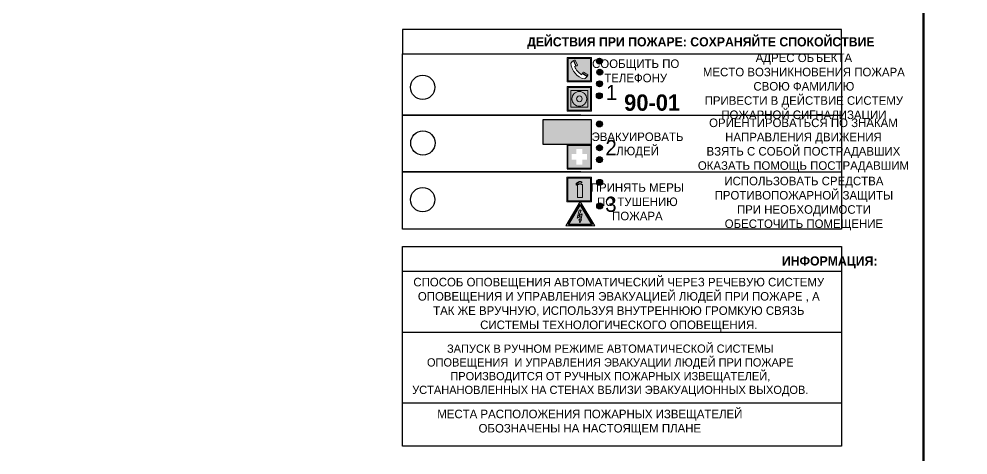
# Model space of a CAD drawing. Header units: millimetres. Extents: x 13114 to 67229, y 22859 to 38520.
# Drawn here: x 20749.2 to 21060, y 25239.6 to 25382.5 of the extents above; entities that cross this region are included whole.
import ezdxf

# ---------------------------------------------------------------- set-up
doc = ezdxf.new("R2010")
doc.units = ezdxf.units.MM
doc.styles.add('обычный', font='arial.ttf')

# ---------------------------------------------------------------- blocks, each defined once
blk = doc.blocks.new('A$C3E6D3DDE')
at = {"lineweight": 5}
h = blk.add_hatch(color=40, dxfattribs=at)
h.paths.add_polyline_path([(24.1, 1.45), (16.46, -11.35), (31.74, -11.35)])
h.paths.add_polyline_path([(24.09, -0.46), (30.03, -10.41), (18.14, -10.41)], flags=16)
h.paths.add_polyline_path([(24.54, -3.08), (23.41, -6.02), (25.13, -5.01), (24.33, -8.5), (24.82, -8.27), (23.79, -9.86), (23.4, -8.04), (23.8, -8.43), (24.04, -6.29), (22.39, -7.25), (23.44, -3.08)], flags=0)
h = blk.add_hatch(color=256, dxfattribs=at)
h.paths.add_polyline_path([(24.37, 0.03, 0.567511), (23.82, 0.03), (17.59, -10.4, 0.582454), (17.86, -10.88), (30.32, -10.88, 0.582149), (30.6, -10.4)])
h.paths.add_polyline_path([(24.09, -0.46), (18.14, -10.41), (30.03, -10.41)], flags=16)
h.paths.add_polyline_path([(24.54, -3.08), (23.41, -6.02), (25.13, -5.01), (24.33, -8.5), (24.82, -8.27), (23.79, -9.86), (23.4, -8.04), (23.8, -8.43), (24.04, -6.29), (22.39, -7.25), (23.44, -3.08)], flags=0)
h = blk.add_hatch(color=40, dxfattribs=at)
h.paths.add_polyline_path([(24.09, -0.46), (18.14, -10.41), (30.03, -10.41)])
h.paths.add_polyline_path([(24.82, -8.27), (23.79, -9.86), (23.4, -8.04), (23.8, -8.43), (24.04, -6.29), (22.39, -7.25), (23.44, -3.08), (24.54, -3.08), (23.41, -6.02), (25.13, -5.01), (24.33, -8.5)], flags=16)
at = {"color": 40, "lineweight": 5}
for p, q in [((16.46, -11.35), (24.1, 1.45)), ((24.1, 1.45), (31.74, -11.35))]:
    blk.add_line(p, q, dxfattribs=at)
at = {"lineweight": 5}
for p, q in [((17.59, -10.4), (23.82, 0.03)), ((24.37, 0.03), (30.6, -10.4)), ((18.14, -10.41), (24.09, -0.46)), ((23.44, -3.08), (22.39, -7.25)), ((23.41, -6.02), (24.54, -3.08)), ((24.54, -3.08), (23.44, -3.08)), ((24.09, -0.46), (30.03, -10.41)), ((22.39, -7.25), (24.04, -6.29)), ((23.8, -8.43), (23.4, -8.04)), ((23.4, -8.04), (23.79, -9.86)), ((25.13, -5.01), (23.41, -6.02)), ((23.79, -9.86), (24.82, -8.27)), ((24.04, -6.29), (23.8, -8.43)), ((24.33, -8.5), (25.13, -5.01)), ((24.82, -8.27), (24.33, -8.5)), ((17.86, -10.88), (30.32, -10.88)), ((18.14, -10.41), (30.03, -10.41))]:
    blk.add_line(p, q, dxfattribs=at)
at = {"color": 50, "lineweight": 5}
blk.add_line((31.74, -11.35), (16.46, -11.35), dxfattribs=at)
blk = doc.blocks.new('A$C456E1F9C')
at = {"lineweight": 5}
h = blk.add_hatch(color=242, dxfattribs=at)
h.paths.add_polyline_path([(0.51, -1.47), (0.51, -13.26), (12.29, -13.26), (12.29, -1.47)])
h.paths.add_polyline_path([(5.42, -4.95, -0.254479), (4.78, -5.4), (3.52, -2.53, -0.209735), (4.23, -2.4)], flags=16)
h.paths.add_polyline_path([(8.53, -8.6), (10.87, -10.17), (10.54, -10.76), (8.03, -9.13, -0.192251)], flags=16)
h.paths.add_polyline_path([(4.61, -5.49, 0.005518), (3.87, -5.72, 0.128647), (7.49, -10.01, 0.00809), (7.83, -9.33), (10.47, -10.97, -0.16736), (8.99, -12.25, -0.327862), (1.95, -3.95, -0.166952), (3.36, -2.62)], flags=16)
at = {"color": 242, "lineweight": 5}
for p, q in [((0, -13.77), (0, -0.97)), ((12.8, -0.97), (0, -0.97)), ((4.61, -5.49), (3.36, -2.62)), ((3.52, -2.53), (4.78, -5.4)), ((4.23, -2.4), (5.42, -4.95)), ((12.8, -13.77), (12.8, -0.97)), ((7.83, -9.33), (10.47, -10.97)), ((8.03, -9.13), (10.54, -10.76)), ((10.81, -10.12), (8.53, -8.6)), ((0, -13.77), (12.8, -13.77)), ((10.54, -10.76), (10.8, -10.3)), ((10.8, -10.3), (10.81, -10.12))]:
    blk.add_line(p, q, dxfattribs=at)
blk.add_lwpolyline([(0.51, -1.47), (12.29, -1.47), (12.29, -13.26), (0.51, -13.26)], close=True, dxfattribs=at)
for centre, radius, start, end in [((4.59, -5.34), 2.99, 114.2845, 152.1974), ((11.12, -3.31), 9.19, 183.9915, 256.6009), ((4.02, -3.27), 0.891, 76.3284, 123.7092), ((4.68, -4.59), 0.824, 276.9621, 334.0723), ((14.98, -39.1), 35.17, 107.1487, 108.4135), ((13.86, -0.94), 11.08, 205.5536, 234.8762), ((-13.31, 0.8), 23.44, 332.5487, 334.4027), ((8.94, -9.5), 0.989, 114.4092, 157.9388), ((7.87, -9.46), 3, 291.9291, 329.9329)]:
    blk.add_arc(centre, radius, start, end, dxfattribs=at)
blk = doc.blocks.new('A$C54414219')
at = {"true_color": 0xffffff}
h = blk.add_hatch(color=7, dxfattribs=at)
h.paths.add_polyline_path([(2.39, -9.45), (2.39, -18.3), (11.23, -18.3), (11.23, -9.45)], flags=0)
h.paths.add_polyline_path([(10.71, -13.87, -1), (2.92, -13.87, -1)], flags=0)
h.paths.add_polyline_path([(8.3, -13.87, -1), (5.33, -13.87, -1)], flags=0)
h.paths.add_polyline_path([(0.41, -7.47), (0.41, -20.27), (13.21, -20.27), (13.21, -7.47)])
h.paths.add_polyline_path([(0.92, -19.77), (12.71, -19.77), (12.71, -7.98), (0.92, -7.98)], flags=16)
h.paths.add_polyline_path([(11.23, -9.45), (11.23, -18.3), (2.39, -18.3), (2.39, -9.45)], flags=0)
at = {"lineweight": 5}
h = blk.add_hatch(color=242, dxfattribs=at)
h.paths.add_polyline_path([(12.71, -7.98), (0.92, -7.98), (0.92, -19.77), (12.71, -19.77)])
h.paths.add_polyline_path([(11.23, -18.3), (2.39, -18.3), (2.39, -9.45), (11.23, -9.45)], flags=16)
h.paths.add_polyline_path([(10.71, -13.87, -1), (2.92, -13.87, -1)], flags=0)
h.paths.add_polyline_path([(8.3, -13.87, -1), (5.33, -13.87, -1)], flags=0)
at = {"true_color": 0xffffff}
h = blk.add_hatch(color=7, dxfattribs=at)
h.paths.add_polyline_path([(2.39, -9.45), (2.39, -18.3), (11.23, -18.3), (11.23, -9.45)])
h.paths.add_polyline_path([(10.71, -13.87, -1), (2.92, -13.87, -1)], flags=16)
h.paths.add_polyline_path([(8.3, -13.87, -1), (5.33, -13.87, -1)], flags=0)
at = {"lineweight": 5}
h = blk.add_hatch(color=242, dxfattribs=at)
h.paths.add_polyline_path([(2.92, -13.87, 1), (10.71, -13.87, 1)])
h.paths.add_polyline_path([(8.3, -13.87, -1), (5.33, -13.87, -1)], flags=16)
at = {"color": 242, "lineweight": 5}
for p, q in [((0.41, -20.27), (0.41, -7.47)), ((0.41, -7.47), (13.21, -7.47)), ((0.41, -7.47), (13.21, -7.47)), ((13.21, -20.27), (13.21, -7.47)), ((0.41, -20.27), (13.21, -20.27))]:
    blk.add_line(p, q, dxfattribs=at)
for points in [[(0.92, -7.98), (12.71, -7.98), (12.71, -19.77), (0.92, -19.77)], [(2.39, -9.45), (11.23, -9.45), (11.23, -18.3), (2.39, -18.3)]]:
    blk.add_lwpolyline(points, close=True, dxfattribs=at)
for radius in [3.89, 1.49]:
    blk.add_circle((6.81, -13.87), radius, dxfattribs=at)
blk = doc.blocks.new('A$C32E8229D')
at = {"true_color": 0xffffff}
blk.add_hatch(color=7, dxfattribs=at).paths.add_polyline_path([(0, 0), (0, -8), (16, -8), (16, 0)])
h = blk.add_hatch(color=126)
h.paths.add_polyline_path([(0.2, -0.2), (15.8, -0.2), (15.8, -7.8), (0.2, -7.8)])
h.paths.add_polyline_path([(13.49, -2.05), (12.08, -2.05), (11.37, -2.63, 0.162397), (11.29, -2.84), (11.29, -3.63), (10.35, -3.63), (10.35, -4.05), (11.68, -4.05), (11.68, -3.48), (12.26, -4.28), (11.29, -5.1), (11.29, -6.78), (11.85, -6.78), (11.85, -5.44), (12.8, -4.64), (12.8, -5.94), (14.46, -5.94), (14.46, -5.39), (13.45, -5.39), (13.45, -3.97), (12.46, -2.59), (13.15, -2.59), (13.69, -3.34), (14.18, -3)], flags=16)
h.paths.add_polyline_path([(10.74, -1.82, 1), (11.8, -1.82, 1)], flags=16)
h.paths.add_polyline_path([(9.39, -3.59), (5.99, -3.59), (6.56, -3.03), (5.91, -3.03), (5.1, -3.83), (5.91, -4.64), (6.56, -4.64), (5.99, -4.09), (9.39, -4.09)], flags=16)
h.paths.add_polyline_path([(4.29, -1.08), (1.72, -1.08), (1.72, -6.6), (4.29, -6.6)], flags=16)
at = {"color": 126}
blk.add_lwpolyline([(16, -8), (0, -8), (0, 0), (16, 0)], close=True, dxfattribs=at)
blk = doc.blocks.new('A$C18900ED3')
h = blk.add_hatch(color=126)
h.paths.add_polyline_path([(-0.18, -0.18), (-7.02, -0.18), (-7.02, -7.02), (-0.18, -7.02)])
h.paths.add_polyline_path([(-5.89, -4.46), (-5.89, -2.77), (-4.46, -2.77), (-4.46, -1.31), (-2.77, -1.31), (-2.77, -2.77), (-1.33, -2.77), (-1.33, -4.46), (-2.77, -4.46), (-2.77, -5.89), (-4.46, -5.89), (-4.46, -4.46)], flags=16)
at = {"color": 126}
for p, q in [((-7.2, 0), (-7.2, -7.2)), ((0, 0), (-7.2, 0)), ((0, -7.2), (0, 0)), ((-7.02, -7.02), (-7.02, -0.18)), ((-7.02, -0.18), (-0.18, -0.18)), ((-0.18, -0.18), (-0.18, -7.02)), ((-7.2, -7.2), (0, -7.2)), ((-0.18, -7.02), (-7.02, -7.02))]:
    blk.add_line(p, q, dxfattribs=at)
blk = doc.blocks.new('A$C3AD82952')
at = {"true_color": 0xf5f5ff}
h = blk.add_hatch(color=7, dxfattribs=at)
h.dxf.hatch_style = 1
h.paths.add_polyline_path([(8.21, 8.73, 0.414214), (7.89, 9.05), (7.22, 9.05), (7.22, 9.92), (7.59, 9.92, 1), (7.57, 10.36), (7.22, 10.36), (7.22, 10.6), (6.43, 10.6), (6.43, 10.36), (6.01, 10.36), (4.74, 9.59), (4.74, 8.69), (4.98, 8.73), (4.98, 9.26), (6.12, 9.91), (6.43, 9.91), (6.43, 9.05), (5.76, 9.05, 0.414214), (5.44, 8.73), (5.44, 2.2), (8.21, 2.2)], flags=0)
h.paths.add_polyline_path([(12.8, 12.8), (0, 12.8), (0, 0), (12.8, 0)])
h.paths.add_polyline_path([(0.51, 12.29), (12.29, 12.29), (12.29, 0.51), (0.51, 0.51)], flags=16)
h.paths.add_polyline_path([(4.74, 9.59), (6.01, 10.36), (6.43, 10.36), (6.43, 10.6), (7.22, 10.6), (7.22, 10.36), (7.59, 10.36, -0.94586), (7.59, 9.92), (7.22, 9.92), (7.22, 9.05), (7.89, 9.05, -0.414214), (8.21, 8.73), (8.21, 2.2), (5.44, 2.2), (5.44, 8.73, -0.414214), (5.76, 9.05), (6.43, 9.05), (6.43, 9.91), (6.12, 9.91), (4.98, 9.26), (4.98, 8.73), (4.74, 8.69)], flags=0)
h = blk.add_hatch(color=242)
h.dxf.hatch_style = 1
h.paths.add_polyline_path([(12.29, 12.29), (0.51, 12.29), (0.51, 0.51), (12.29, 0.51)])
h.paths.add_polyline_path([(4.74, 8.69), (4.74, 9.59), (6.01, 10.36), (6.43, 10.36), (6.43, 10.6), (7.22, 10.6), (7.22, 10.36), (7.59, 10.36, -0.94586), (7.59, 9.92), (7.22, 9.92), (7.22, 9.05), (7.89, 9.05, -0.414214), (8.21, 8.73), (8.21, 2.2), (5.44, 2.2), (5.44, 8.73, -0.414214), (5.76, 9.05), (6.43, 9.05), (6.43, 9.91), (6.12, 9.91), (4.98, 9.26), (4.98, 8.73)], flags=16)
h = blk.add_hatch(color=7, dxfattribs=at)
h.dxf.hatch_style = 1
h.paths.add_polyline_path([(8.21, 8.73, 0.414214), (7.89, 9.05), (7.22, 9.05), (7.22, 9.92), (7.59, 9.92, 1), (7.57, 10.36), (7.22, 10.36), (7.22, 10.6), (6.43, 10.6), (6.43, 10.36), (6.01, 10.36), (4.74, 9.59), (4.74, 8.69), (4.98, 8.73), (4.98, 9.26), (6.12, 9.91), (6.43, 9.91), (6.43, 9.05), (5.76, 9.05, 0.414214), (5.44, 8.73), (5.44, 2.2), (8.21, 2.2)])
at = {"color": 242, "lineweight": 5}
for p, q in [((0, 0), (0, 12.8)), ((0, 12.8), (12.8, 12.8)), ((6.01, 10.36), (4.74, 9.59)), ((6.01, 10.36), (6.43, 10.36)), ((7.22, 10.6), (6.43, 10.6)), ((6.43, 10.6), (6.43, 10.36)), ((7.22, 10.36), (7.22, 10.6)), ((7.59, 10.36), (7.22, 10.36)), ((12.8, 0), (12.8, 12.8)), ((4.74, 9.59), (4.74, 8.69)), ((4.74, 8.69), (4.98, 8.73)), ((4.98, 9.26), (6.12, 9.91)), ((4.98, 8.73), (4.98, 9.26)), ((5.44, 2.2), (5.44, 8.73)), ((5.76, 9.05), (6.43, 9.05)), ((6.12, 9.91), (6.43, 9.91)), ((6.43, 9.91), (6.43, 9.05)), ((7.22, 9.05), (7.22, 9.92)), ((7.59, 9.92), (7.22, 9.92)), ((7.89, 9.05), (7.22, 9.05)), ((8.21, 2.2), (8.21, 8.73)), ((0, 0), (12.8, 0)), ((5.44, 2.2), (8.21, 2.2))]:
    blk.add_line(p, q, dxfattribs=at)
blk.add_lwpolyline([(0.51, 12.29), (12.29, 12.29), (12.29, 0.51), (0.51, 0.51)], close=True, dxfattribs=at)
for centre, radius, start, end in [((7.58, 10.14), 0.223, 273.1875, 86.8125), ((5.76, 8.73), 0.32, 90, 180), ((7.89, 8.73), 0.32, 0, 90)]:
    blk.add_arc(centre, radius, start, end, dxfattribs=at)

msp = doc.modelspace()

# ---------------------------------------------------------------- hatches: boundary and pattern name
at = {"lineweight": 0}
h = msp.add_hatch(color=256, dxfattribs=at)
h.dxf.hatch_style = 1
h.paths.add_polyline_path([(20938.32, 25368.68, 1), (20940.25, 25368.68, 1)])
h = msp.add_hatch(color=256, dxfattribs=at)
h.dxf.hatch_style = 1
h.paths.add_polyline_path([(20938.42, 25365.1, 1), (20940.35, 25365.1, 1)])
h = msp.add_hatch(color=256, dxfattribs=at)
h.dxf.hatch_style = 1
h.paths.add_polyline_path([(20938.38, 25361.29, 1), (20940.31, 25361.29, 1)])
h = msp.add_hatch(color=256, dxfattribs=at)
h.dxf.hatch_style = 1
h.paths.add_polyline_path([(20938.3, 25357.36, 1), (20940.23, 25357.36, 1)])
h = msp.add_hatch(color=256, dxfattribs=at)
h.dxf.hatch_style = 1
h.paths.add_polyline_path([(20938.31, 25348.09, 1), (20940.24, 25348.09, 1)])
h = msp.add_hatch(color=256, dxfattribs=at)
h.dxf.hatch_style = 1
h.paths.add_polyline_path([(20938.35, 25340.31, 1), (20940.28, 25340.31, 1)])
h = msp.add_hatch(color=256, dxfattribs=at)
h.dxf.hatch_style = 1
h.paths.add_polyline_path([(20938.34, 25336.41, 1), (20940.28, 25336.41, 1)])
h = msp.add_hatch(color=256, dxfattribs=at)
h.dxf.hatch_style = 1
h.paths.add_polyline_path([(20938.4, 25328.99, 1), (20940.33, 25328.99, 1)])
h = msp.add_hatch(color=256, dxfattribs=at)
h.dxf.hatch_style = 1
h.paths.add_polyline_path([(20938.41, 25321.22, 1), (20940.34, 25321.22, 1)])

# ---------------------------------------------------------------- linework, layer by layer
at = {"color": 6, "lineweight": 100}
for points in [[(20445.35, 25066.92), (21045.35, 25066.92), (21045.35, 25461.92), (20445.35, 25461.92)], [(21045.35, 25066.92), (21645.35, 25066.92), (21645.35, 25461.92), (21045.35, 25461.92)]]:
    msp.add_lwpolyline(points, close=True, dxfattribs=at)
for points in [[(20874.77, 25371.04), (21018.54, 25371.04), (21018.54, 25379.09), (20874.77, 25379.09)], [(20874.77, 25371.04), (21018.54, 25371.04), (21018.54, 25313.64), (20874.77, 25313.64)]]:
    msp.add_lwpolyline(points, close=True)
for points in [[(20933.19, 25351.04), (20874.77, 25351.04), (21018.54, 25351.04)], [(20933.19, 25332.47), (20874.77, 25332.47), (21018.54, 25332.47)]]:
    msp.add_lwpolyline(points)
at = {"color": 0}
msp.add_lwpolyline([(20874.77, 25307.98), (21018.54, 25307.98), (21018.54, 25242.53), (20874.77, 25242.53)], close=True, dxfattribs=at)
for points in [[(20874.77, 25299.92), (21018.54, 25299.92)], [(20874.77, 25279.93), (21018.54, 25279.93)], [(20874.77, 25256.68), (21018.54, 25256.68)]]:
    msp.add_lwpolyline(points, dxfattribs=at)
for centre, radius in [((20939.28, 25368.68), 0.966), ((20939.39, 25365.1), 0.966), ((20881.4, 25360.12), 3.98), ((20939.35, 25361.29), 0.966), ((20939.26, 25357.36), 0.966), ((20939.28, 25348.09), 0.966), ((20881.49, 25341.89), 3.98), ((20939.32, 25340.31), 0.966), ((20939.31, 25336.41), 0.966), ((20939.37, 25328.99), 0.966), ((20881.43, 25323.31), 3.98), ((20939.37, 25321.22), 0.966)]:
    msp.add_circle(centre, radius)

# ---------------------------------------------------------------- block references
for name, p, xscale, yscale, zscale in [('A$C456E1F9C', (20928.73, 25370.5), 0.625, 0.625, 0.625), ('A$C54414219', (20928.47, 25365.01), 0.625, 0.625, 0.625), ('A$C18900ED3', (20936.73, 25341.36), 1.111111111007631, 1.111111111007631, 1.111111111007631), ('A$C3AD82952', (20928.67, 25322.63), 0.625, 0.625, 0.625), ('A$C3E6D3DDE', (20917.96, 25321.82), 0.625, 0.625, 0.625)]:
    msp.add_blockref(name, p, dxfattribs=dict(xscale=xscale, yscale=yscale, zscale=zscale))
at = {"xscale": -1}
msp.add_blockref('A$C32E8229D', (20936.73, 25349.51), dxfattribs=at)

# ---------------------------------------------------------------- texts
at = {"lineweight": 0, "attachment_point": 5, "style": 'обычный'}
for s, insert, char_height, width in [('{\\fProxima Nova Rg|b1|i0|c204|p2;ДЕЙСТВИЯ ПРИ ПОЖАРЕ: СОХРАНЯЙТЕ СПОКОЙСТВИЕ\\H1.6644x; }', (20972.49, 25374.59), 3, 175.1736), ('{\\fProxima Nova Rg|b0|i0|c204|p2;СООБЩИТЬ ПО \\PТЕЛЕФОНУ}', (20951.16, 25365.49), 2.8, 126.6484), ('\\pi-8.4,l8.4,t8.4;{\\fProxima Nova Rg|b0|i0|c204|p2;АДРЕС ОБЪЕКТА\\PМЕСТО ВОЗНИКНОВЕНИЯ ПОЖАРА \\PСВОЮ ФАМИЛИЮ\\PПРИВЕСТИ В ДЕЙСТВИЕ СИСТЕМУ \\PПОЖАРНОЙ СИГНАЛИЗАЦИИ}', (21006.23, 25360.05), 2.8, 126.6484), ('{\\fProxima Nova Rg|b0|i0|c204|p2;1\\H1.1667x; }', (20943.26, 25358.42), 5, 126.6484), ('{\\fProxima Nova Rg|b1|i0|c204|p2;\\H1.0714x;90-01\\fProxima Nova Rg|b0|i0|c204|p2;\\H0.93331x; \\H1.3449x; }', (20956.54, 25355.07), 5, 126.6484), ('\\pi-8.4,l8.4,t8.4;{\\fProxima Nova Rg|b0|i0|c204|p2;ОРИЕНТИРОВАТЬСЯ ПО ЗНАКАМ \\PНАПРАВЛЕНИЯ ДВИЖЕНИЯ\\PВЗЯТЬ С СОБОЙ ПОСТРАДАВШИХ\\PОКАЗАТЬ ПОМОЩЬ ПОСТРАДАВШИМ}', (21006.09, 25341.08), 2.8, 126.6484), ('{\\fProxima Nova Rg|b0|i0|c204|p2;ЭВАКУИРОВАТЬ \\PЛЮДЕЙ}', (20951.76, 25341.17), 2.8, 126.6484), ('{\\fProxima Nova Rg|b0|i0|c204|p2;2\\H1.1967x; }', (20943.11, 25340.34), 5, 126.6484), ('\\pi-8.4,l8.4,t8.4;{\\fProxima Nova Rg|b0|i0|c204|p2;ИСПОЛЬЗОВАТЬ СРЕДСТВА \\PПРОТИВОПОЖАРНОЙ ЗАЩИТЫ \\PПРИ НЕОБХОДИМОСТИ \\PОБЕСТОЧИТЬ ПОМЕЩЕНИЕ}', (21006.24, 25322.01), 2.8, 126.6484), ('{\\fProxima Nova Rg|b0|i0|c204|p2;ПРИНЯТЬ МЕРЫ \\PПО ТУШЕНИЮ \\PПОЖАРА}', (20951.72, 25322.59), 2.8, 126.6484), ('{\\fProxima Nova Rg|b0|i0|c204|p2;3\\H1.1967x; }', (20943.05, 25321.76), 5, 126.6484), ('{\\fProxima Nova Rg|b1|i0|c204|p2;ИНФОРМАЦИЯ:\\H1.1997x; }', (21014.68, 25302.78), 3, 175.1736), ('{\\fProxima Nova Rg|b0|i0|c204|p2;СПОСОБ ОПОВЕЩЕНИЯ АВТОМАТИЧЕСКИЙ ЧЕРЕЗ РЕЧЕВУЮ СИСТЕМУ ОПОВЕЩЕНИЯ И УПРАВЛЕНИЯ ЭВАКУАЦИЕЙ ЛЮДЕЙ ПРИ ПОЖАРЕ , А ТАК ЖЕ ВРУЧНУЮ, ИСПОЛЬЗУЯ ВНУТРЕННЮЮ ГРОМКУЮ СВЯЗЬ СИСТЕМЫ ТЕХНОЛОГИЧЕСКОГО ОПОВЕЩЕНИЯ.}', (20945.63, 25288.88), 2.8, 137.0334), ('{\\fProxima Nova Rg|b0|i0|c204|p2;\\P\\pt8.1;ЗАПУСК В РУЧНОМ РЕЖИМЕ АВТОМАТИЧЕСКОЙ СИСТЕМЫ ОПОВЕЩЕНИЯ  И УПРАВЛЕНИЯ ЭВАКУАЦИИ ЛЮДЕЙ ПРИ ПОЖАРЕ ПРОИЗВОДИТСЯ ОТ РУЧНЫХ ПОЖАРНЫХ ИЗВЕЩАТЕЛЕЙ, УСТАНАНОВЛЕННЫХ НА СТЕНАХ ВБЛИЗИ ЭВАКУАЦИОННЫХ ВЫХОДОВ. }', (20942.85, 25269.59), 2.7, 131.4512), ('\\pt8.4;{\\fProxima Nova Rg|b0|i0|c204|p2;\\PМЕСТА РАСПОЛОЖЕНИЯ ПОЖАРНЫХ ИЗВЕЩАТЕЛЕЙ ОБОЗНАЧЕНЫ НА НАСТОЯЩЕМ ПЛАНЕ}', (20936.15, 25252.67), 2.8, 118.5618)]:
    msp.add_mtext(s, dxfattribs=dict(at, insert=insert, char_height=char_height, width=width))

doc.saveas('drawing.dxf')
